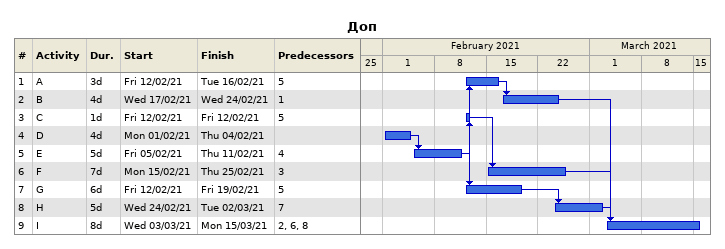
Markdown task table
Доп

| ID | Task | Duration | Start | Finish | Predecessors |
|---|---|---|---|---|---|
| 1 | A | 3d | 2021-02-12 | 2021-02-16 | 5 |
| 2 | B | 4d | 2021-02-17 | 2021-02-24 | 1 |
| 3 | C | 1d | 2021-02-12 | 2021-02-12 | 5 |
| 4 | D | 4d | 2021-02-01 | 2021-02-04 |  |
| 5 | E | 5d | 2021-02-05 | 2021-02-11 | 4 |
| 6 | F | 7d | 2021-02-15 | 2021-02-25 | 3 |
| 7 | G | 6d | 2021-02-12 | 2021-02-19 | 5 |
| 8 | H | 5d | 2021-02-24 | 2021-03-02 | 7 |
| 9 | I | 8d | 2021-03-03 | 2021-03-15 | 2, 6, 8 |
